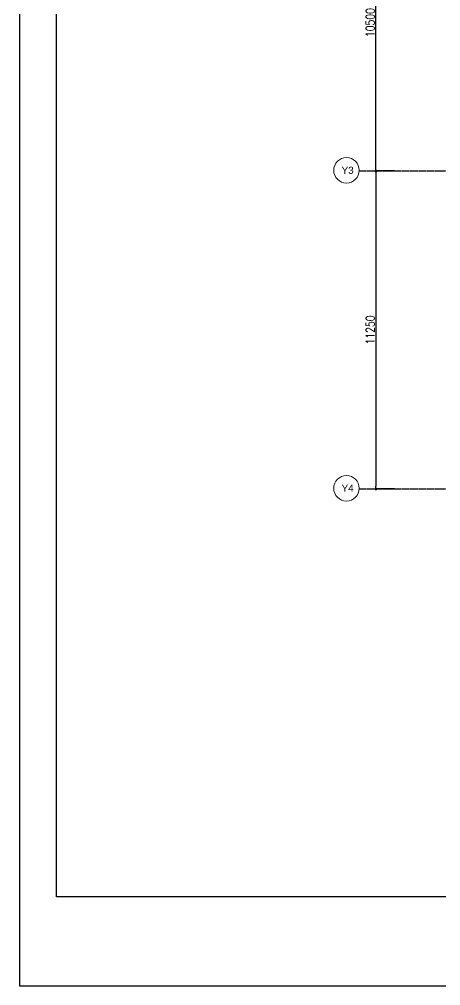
# Model space of a CAD drawing. Header units: millimetres. Extents: x 0 to 181737, y 0 to 59400.
# Drawn here: x 94100 to 109000, y 0 to 34191 of the extents above; entities that cross this region are included whole.
import ezdxf

# ---------------------------------------------------------------- set-up
doc = ezdxf.new("R2010")
doc.units = ezdxf.units.MM
doc.header["$LTSCALE"] = 0.2
doc.linetypes.add('CENTER', pattern=[50.8, 31.75, -6.35, 6.35, -6.35])
doc.layers.get('Defpoints').update_dxf_attribs({"color": 5})
doc.layers.add('A_寸法', color=7, linetype='Continuous')
doc.layers.add('A_通り番号', color=8, linetype='Continuous')
doc.layers.add('A_通芯', color=8, linetype='CENTER', plot=False)
doc.styles.add('Dim', font='simplex.shx', dxfattribs={"width": 0.8, "bigfont": 'extfont2.shx'})
doc.styles.add('PDF Arial', font='arial.ttf')
doc.dimstyles.new('1-1', dxfattribs={"dimtxt": 3, "dimasz": 1, "dimexe": 1, "dimexo": 0, "dimgap": 1, "dimtad": 1, "dimdec": 0, "dimtxsty": 'Dim', "dimblk": 'DOT', "dimcen": 0, "dimadec": 0, "dimazin": 0, "dimtfac": 1, "dimtdec": 0, "dimtix": 1, "dimtmove": 2, "dimatfit": 3, "dimldrblk": '引出矢', "dimfxl": 1, "dimarcsym": 0})

# ---------------------------------------------------------------- blocks, each defined once
blk = doc.blocks.new('_Dot')
at = {"color": 0, "linetype": 'ByBlock', "lineweight": -2}
blk.add_line((-0.5, 0), (-1, 0), dxfattribs=at)
at = {"color": 0, "linetype": 'ByBlock', "const_width": 0.5}
blk.add_lwpolyline([(-0.25, 0, 1), (0.25, 0, 1)], format="xyb", close=True, dxfattribs=at)
blk = doc.blocks.new('*D22')
at = {"layer": 'A_寸法', "lineweight": -2, "transparency": 16777216}
for p, q in [((107365, 28825), (106707, 28825)), ((106708, 28725), (106708, 17675)), ((107365, 17575), (106707, 17575))]:
    blk.add_line(p, q, dxfattribs=at)
at = {"layer": 'Defpoints', "color": 0, "transparency": 16777216}
for p in [(107365, 28825), (106708, 17575), (107365, 17575)]:
    blk.add_point(p, dxfattribs=at)
at = {"layer": 'A_寸法', "lineweight": -2, "transparency": 16777216, "xscale": 100, "yscale": 100, "zscale": 100}
for p, rotation in [((106708, 28825), 90), ((106708, 17575), 270)]:
    blk.add_blockref('_Dot', p, dxfattribs=dict(at, rotation=rotation))
at = {"layer": 'A_寸法', "transparency": 16777216, "insert": (106508, 23200), "char_height": 300, "attachment_point": 5, "rotation": 90, "style": 'Dim'}
blk.add_mtext('11250', dxfattribs=at)
blk = doc.blocks.new('引出矢')
at = {"color": 0, "linetype": 'ByBlock', "lineweight": -2}
for p, q in [((-3.86, 1.04), (0, 0)), ((0, 0), (-1, 0)), ((-3.86, -1.04), (0, 0))]:
    blk.add_line(p, q, dxfattribs=at)
blk = doc.blocks.new('*D23')
at = {"layer": 'A_寸法', "lineweight": -2, "transparency": 16777216}
for p, q in [((107365, 39325), (106707, 39325)), ((106708, 28925), (106708, 39225)), ((107365, 28825), (106707, 28825))]:
    blk.add_line(p, q, dxfattribs=at)
at = {"layer": 'Defpoints', "color": 0, "transparency": 16777216}
for p in [(106708, 39325), (107365, 39325), (107365, 28825)]:
    blk.add_point(p, dxfattribs=at)
at = {"layer": 'A_寸法', "lineweight": -2, "transparency": 16777216, "xscale": 100, "yscale": 100, "zscale": 100}
for p, rotation in [((106708, 39325), 90), ((106708, 28825), 270)]:
    blk.add_blockref('_Dot', p, dxfattribs=dict(at, rotation=rotation))
at = {"layer": 'A_寸法', "transparency": 16777216, "insert": (106508, 34075), "char_height": 300, "attachment_point": 5, "rotation": 90, "style": 'Dim'}
blk.add_mtext('10500', dxfattribs=at)

msp = doc.modelspace()

# ---------------------------------------------------------------- linework, layer by layer
at = {"layer": 'A_通り番号', "lineweight": 13}
for centre, radius in [((105668.88, 28848.33), 450.14), ((105668.86, 17598.34), 450.16)]:
    msp.add_circle(centre, radius, dxfattribs=at)
at = {"layer": 'A_通芯', "color": 8}
for points in [[(106118.42, 28825), (161724.97, 28825)], [(106118.42, 17575), (161724.97, 17575)]]:
    msp.add_lwpolyline(points, dxfattribs=at)
at = {"layer": 'Defpoints'}
for points in [[(94100, 0), (178200, 0), (178200, 59400), (94100, 59400)], [(95415, 58150), (176885, 58150), (176885, 3138.54), (95415, 3138.54)]]:
    msp.add_lwpolyline(points, close=True, dxfattribs=at)

# ---------------------------------------------------------------- texts
at = {"layer": 'A_通り番号', "char_height": 250.505, "attachment_point": 7, "style": 'PDF Arial'}
for s, insert in [('Y3', (105496.54, 28720.41)), ('Y4', (105496.54, 17475.34))]:
    msp.add_mtext(s, dxfattribs=dict(at, insert=insert))

# ---------------------------------------------------------------- dimensions: what is measured, and where the dimension line sits
at = {"layer": 'A_寸法'}
for base, p2, angle, picture, middle in [((106708.45, 39325), (107365.25, 39325), 270, '*D23', (106508.45, 34075)), ((106708.45, 17575), (107365.25, 17575), 90, '*D22', (106508.45, 23200))]:
    dim = msp.add_linear_dim(base=base, p1=(107365.25, 28825), p2=p2, angle=angle, dimstyle='1-1', override={"dimscale": 1, "dimtxt": 300, "dimasz": 100, "dimgap": 50, "dimlfac": 1, "dimclrd": 256, "dimclre": 256, "dimclrt": 256}, dxfattribs=at)
    dim.commit()
    dim.dimension.update_dxf_attribs({"geometry": picture, "text_midpoint": middle})

doc.saveas('drawing.dxf')
